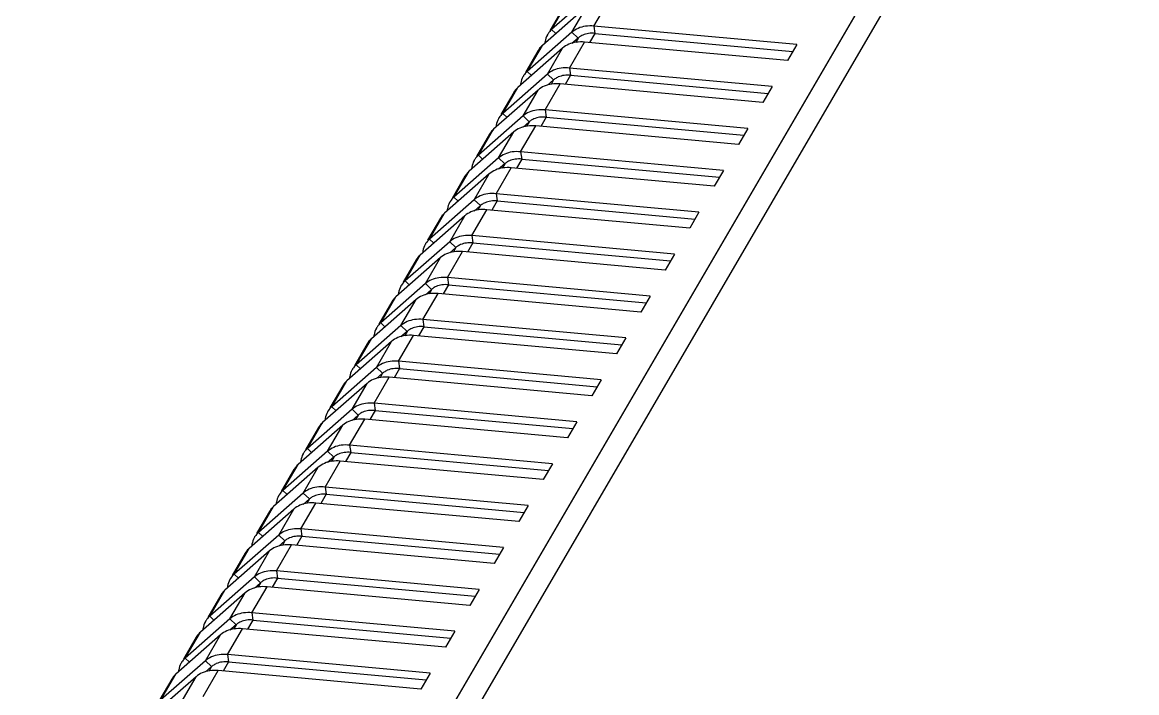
# Model space of a CAD drawing. Header units: millimetres. Extents: x 10368 to 13229, y -13270 to -11269.
# Drawn here: x 12204.8 to 12283.4, y -11731 to -11683.7 of the extents above; entities that cross this region are included whole.
import ezdxf

# ---------------------------------------------------------------- set-up
doc = ezdxf.new("R2010")
doc.units = ezdxf.units.MM

# ---------------------------------------------------------------- blocks, each defined once
blk = doc.blocks.new('u59')
at = {"color": 7, "linetype": 'Continuous'}
for p, q in [((-277.953, 620.019), (-359.397, 480.206)), ((-276.489, 619.38), (-357.654, 480.047)), ((-318.923, 582.712), (-322.072, 579.94)), ((-319.579, 581.586), (-322.728, 578.814)), ((-322.072, 579.94), (-321.006, 581.77)), ((-320.645, 579.755), (-319.579, 581.586)), ((-319.094, 580.182), (-318.027, 582.012)), ((-321.295, 581.421), (-322.206, 579.857)), ((-322.072, 579.94), (-321.773, 579.655)), ((-304.795, 578.875), (-319.094, 580.182)), ((-319.094, 580.182), (-319.018, 579.67)), ((-320.645, 579.755), (-323.794, 576.983)), ((-320.645, 579.755), (-320.211, 579.342)), ((-320.211, 579.342), (-320.644, 578.961)), ((-320.211, 579.342), (-320.393, 579.03)), ((-319.018, 579.67), (-319.395, 579.023)), ((-319.018, 579.67), (-305.074, 578.395)), ((-321.301, 578.629), (-324.451, 575.857)), ((-323.017, 578.464), (-323.928, 576.9)), ((-323.794, 576.983), (-322.728, 578.814)), ((-322.367, 576.799), (-321.301, 578.629)), ((-320.816, 577.225), (-319.75, 579.056)), ((-305.451, 577.748), (-319.75, 579.056)), ((-304.795, 578.875), (-305.451, 577.748)), ((-322.367, 576.799), (-325.517, 574.027)), ((-323.794, 576.983), (-323.495, 576.698)), ((-322.367, 576.799), (-321.934, 576.385)), ((-306.517, 575.918), (-320.816, 577.225)), ((-320.816, 577.225), (-320.74, 576.713)), ((-322.538, 574.269), (-321.472, 576.099)), ((-321.934, 576.385), (-322.366, 576.004)), ((-321.934, 576.385), (-322.115, 576.073)), ((-307.173, 574.792), (-321.472, 576.099)), ((-320.74, 576.713), (-321.117, 576.066)), ((-320.74, 576.713), (-306.796, 575.438)), ((-323.024, 575.672), (-326.173, 572.9)), ((-324.739, 575.507), (-325.65, 573.943)), ((-325.517, 574.027), (-324.451, 575.857)), ((-324.09, 573.842), (-323.024, 575.672)), ((-306.517, 575.918), (-307.173, 574.792)), ((-324.09, 573.842), (-327.239, 571.07)), ((-325.517, 574.027), (-325.217, 573.741)), ((-324.09, 573.842), (-323.656, 573.428)), ((-322.463, 573.756), (-322.839, 573.11)), ((-308.239, 572.961), (-322.538, 574.269)), ((-322.538, 574.269), (-322.463, 573.756)), ((-322.463, 573.756), (-308.519, 572.482)), ((-327.239, 571.07), (-326.173, 572.9)), ((-324.261, 571.312), (-323.194, 573.142)), ((-323.656, 573.428), (-324.088, 573.048)), ((-323.656, 573.428), (-323.838, 573.117)), ((-308.896, 571.835), (-323.194, 573.142)), ((-308.239, 572.961), (-308.896, 571.835)), ((-324.746, 572.715), (-327.895, 569.944)), ((-326.462, 572.551), (-327.373, 570.987)), ((-325.812, 570.885), (-324.746, 572.715)), ((-309.962, 570.005), (-324.261, 571.312)), ((-324.261, 571.312), (-324.185, 570.8)), ((-325.812, 570.885), (-328.961, 568.113)), ((-327.239, 571.07), (-326.94, 570.785)), ((-325.812, 570.885), (-325.378, 570.472)), ((-325.378, 570.472), (-325.811, 570.091)), ((-325.378, 570.472), (-325.56, 570.16)), ((-324.185, 570.8), (-324.562, 570.153)), ((-324.185, 570.8), (-310.241, 569.525)), ((-326.468, 569.759), (-329.618, 566.987)), ((-328.961, 568.113), (-327.895, 569.944)), ((-327.534, 567.929), (-326.468, 569.759)), ((-325.983, 568.355), (-324.917, 570.186)), ((-310.618, 568.878), (-324.917, 570.186)), ((-309.962, 570.005), (-310.618, 568.878)), ((-328.184, 569.594), (-329.095, 568.03)), ((-328.961, 568.113), (-328.662, 567.828)), ((-311.684, 567.048), (-325.983, 568.355)), ((-325.983, 568.355), (-325.907, 567.843)), ((-327.534, 567.929), (-330.684, 565.157)), ((-327.534, 567.929), (-327.101, 567.515)), ((-327.101, 567.515), (-327.533, 567.134)), ((-327.101, 567.515), (-327.282, 567.203)), ((-325.907, 567.843), (-326.284, 567.196)), ((-325.907, 567.843), (-311.963, 566.568)), ((-328.191, 566.802), (-331.34, 564.03)), ((-329.906, 566.637), (-330.817, 565.073)), ((-330.684, 565.157), (-329.618, 566.987)), ((-329.257, 564.972), (-328.191, 566.802)), ((-327.705, 565.399), (-326.639, 567.229)), ((-312.34, 565.921), (-326.639, 567.229)), ((-311.684, 567.048), (-312.34, 565.921)), ((-329.257, 564.972), (-332.406, 562.2)), ((-330.684, 565.157), (-330.384, 564.871)), ((-329.257, 564.972), (-328.823, 564.558)), ((-313.406, 564.091), (-327.705, 565.399)), ((-327.705, 565.399), (-327.63, 564.886)), ((-329.428, 562.442), (-328.362, 564.272)), ((-328.823, 564.558), (-329.255, 564.178)), ((-328.823, 564.558), (-329.005, 564.247)), ((-314.063, 562.965), (-328.362, 564.272)), ((-327.63, 564.886), (-328.006, 564.24)), ((-327.63, 564.886), (-313.686, 563.612)), ((-329.913, 563.845), (-333.062, 561.073)), ((-331.629, 563.68), (-332.54, 562.117)), ((-332.406, 562.2), (-331.34, 564.03)), ((-330.979, 562.015), (-329.913, 563.845)), ((-313.406, 564.091), (-314.063, 562.965)), ((-330.979, 562.015), (-334.128, 559.243)), ((-332.406, 562.2), (-332.107, 561.914)), ((-330.979, 562.015), (-330.545, 561.601)), ((-329.352, 561.93), (-329.729, 561.283)), ((-315.129, 561.135), (-329.428, 562.442)), ((-329.428, 562.442), (-329.352, 561.93)), ((-329.352, 561.93), (-315.408, 560.655)), ((-334.128, 559.243), (-333.062, 561.073)), ((-331.15, 559.485), (-330.084, 561.315)), ((-330.545, 561.601), (-330.978, 561.221)), ((-330.545, 561.601), (-330.727, 561.29)), ((-315.785, 560.008), (-330.084, 561.315)), ((-315.129, 561.135), (-315.785, 560.008)), ((-331.635, 560.889), (-334.785, 558.117)), ((-333.351, 560.724), (-334.262, 559.16)), ((-332.701, 559.058), (-331.635, 560.889)), ((-316.851, 558.178), (-331.15, 559.485)), ((-331.15, 559.485), (-331.074, 558.973)), ((-332.701, 559.058), (-335.851, 556.287)), ((-334.128, 559.243), (-333.829, 558.958)), ((-332.701, 559.058), (-332.268, 558.645)), ((-331.074, 558.973), (-331.451, 558.326)), ((-331.074, 558.973), (-317.13, 557.698)), ((-333.358, 557.932), (-336.507, 555.16)), ((-335.851, 556.287), (-334.785, 558.117)), ((-334.424, 556.102), (-333.358, 557.932)), ((-332.872, 556.529), (-331.806, 558.359)), ((-332.268, 558.645), (-332.7, 558.264)), ((-332.268, 558.645), (-332.449, 558.333)), ((-317.507, 557.051), (-331.806, 558.359)), ((-316.851, 558.178), (-317.507, 557.051)), ((-335.073, 557.767), (-335.984, 556.203)), ((-318.573, 555.221), (-332.872, 556.529)), ((-332.872, 556.529), (-332.797, 556.016)), ((-334.424, 556.102), (-337.573, 553.33)), ((-335.851, 556.287), (-335.551, 556.001)), ((-334.424, 556.102), (-333.99, 555.688)), ((-333.99, 555.688), (-334.422, 555.307)), ((-333.99, 555.688), (-334.172, 555.376)), ((-332.797, 556.016), (-333.173, 555.37)), ((-332.797, 556.016), (-318.853, 554.741)), ((-335.08, 554.975), (-338.229, 552.203)), ((-336.796, 554.81), (-337.707, 553.247)), ((-337.573, 553.33), (-336.507, 555.16)), ((-336.146, 553.145), (-335.08, 554.975)), ((-334.595, 553.572), (-333.529, 555.402)), ((-319.23, 554.095), (-333.529, 555.402)), ((-318.573, 555.221), (-319.23, 554.095)), ((-337.573, 553.33), (-337.274, 553.044)), ((-320.296, 552.264), (-334.595, 553.572)), ((-334.595, 553.572), (-334.519, 553.06)), ((-336.146, 553.145), (-339.295, 550.373)), ((-336.317, 550.615), (-335.251, 552.445)), ((-336.146, 553.145), (-335.712, 552.731)), ((-335.712, 552.731), (-336.145, 552.351)), ((-335.712, 552.731), (-335.894, 552.42)), ((-320.952, 551.138), (-335.251, 552.445)), ((-334.519, 553.06), (-334.896, 552.413)), ((-334.519, 553.06), (-320.575, 551.785)), ((-336.802, 552.019), (-339.952, 549.247)), ((-338.518, 551.854), (-339.429, 550.29)), ((-339.295, 550.373), (-338.229, 552.203)), ((-337.869, 550.188), (-336.802, 552.019)), ((-320.296, 552.264), (-320.952, 551.138)), ((-337.869, 550.188), (-341.018, 547.416)), ((-339.295, 550.373), (-338.996, 550.088)), ((-337.869, 550.188), (-337.435, 549.775)), ((-336.241, 550.103), (-336.618, 549.456)), ((-322.018, 549.308), (-336.317, 550.615)), ((-336.317, 550.615), (-336.241, 550.103)), ((-336.241, 550.103), (-322.298, 548.828)), ((-341.018, 547.416), (-339.952, 549.247)), ((-338.039, 547.658), (-336.973, 549.489)), ((-337.435, 549.775), (-337.867, 549.394)), ((-337.435, 549.775), (-337.616, 549.463)), ((-322.674, 548.181), (-336.973, 549.489)), ((-322.018, 549.308), (-322.674, 548.181)), ((-338.525, 549.062), (-341.674, 546.29)), ((-340.24, 548.897), (-341.151, 547.333)), ((-339.591, 547.232), (-338.525, 549.062)), ((-339.591, 547.232), (-342.74, 544.46)), ((-341.018, 547.416), (-340.719, 547.131)), ((-339.591, 547.232), (-339.157, 546.818)), ((-337.964, 547.146), (-338.34, 546.499)), ((-323.74, 546.351), (-338.039, 547.658)), ((-338.039, 547.658), (-337.964, 547.146)), ((-337.964, 547.146), (-324.02, 545.871)), ((-340.247, 546.105), (-343.396, 543.333)), ((-342.74, 544.46), (-341.674, 546.29)), ((-341.313, 544.275), (-340.247, 546.105)), ((-339.762, 544.702), (-338.696, 546.532)), ((-339.157, 546.818), (-339.59, 546.437)), ((-339.157, 546.818), (-339.339, 546.506)), ((-324.397, 545.225), (-338.696, 546.532)), ((-323.74, 546.351), (-324.397, 545.225)), ((-341.963, 545.94), (-342.874, 544.376)), ((-325.463, 543.394), (-339.762, 544.702)), ((-339.762, 544.702), (-339.686, 544.189)), ((-341.313, 544.275), (-344.462, 541.503)), ((-342.74, 544.46), (-342.441, 544.174)), ((-341.313, 544.275), (-340.879, 543.861)), ((-340.879, 543.861), (-341.312, 543.481)), ((-340.879, 543.861), (-341.061, 543.55)), ((-339.686, 544.189), (-340.063, 543.543)), ((-339.686, 544.189), (-325.742, 542.915)), ((-341.969, 543.148), (-345.119, 540.377)), ((-343.685, 542.984), (-344.596, 541.42)), ((-344.462, 541.503), (-343.396, 543.333)), ((-343.036, 541.318), (-341.969, 543.148)), ((-341.484, 541.745), (-340.418, 543.575)), ((-326.119, 542.268), (-340.418, 543.575)), ((-325.463, 543.394), (-326.119, 542.268)), ((-344.462, 541.503), (-344.163, 541.218)), ((-327.185, 540.438), (-341.484, 541.745)), ((-341.484, 541.745), (-341.408, 541.233)), ((-343.036, 541.318), (-346.185, 538.546)), ((-343.206, 538.788), (-342.14, 540.619)), ((-343.036, 541.318), (-342.602, 540.905)), ((-342.602, 540.905), (-343.034, 540.524)), ((-342.602, 540.905), (-342.783, 540.593)), ((-327.841, 539.311), (-342.14, 540.619)), ((-341.408, 541.233), (-341.785, 540.586)), ((-341.408, 541.233), (-327.465, 539.958)), ((-343.692, 540.192), (-346.841, 537.42)), ((-345.407, 540.027), (-346.318, 538.463)), ((-346.185, 538.546), (-345.119, 540.377)), ((-344.758, 538.362), (-343.692, 540.192)), ((-327.185, 540.438), (-327.841, 539.311)), ((-344.758, 538.362), (-347.907, 535.59)), ((-346.185, 538.546), (-345.886, 538.261)), ((-344.758, 538.362), (-344.324, 537.948)), ((-343.131, 538.276), (-343.507, 537.629)), ((-328.907, 537.481), (-343.206, 538.788)), ((-343.206, 538.788), (-343.131, 538.276)), ((-343.131, 538.276), (-329.187, 537.001)), ((-344.929, 535.832), (-343.863, 537.662)), ((-344.324, 537.948), (-344.757, 537.567)), ((-344.324, 537.948), (-344.506, 537.636)), ((-329.564, 536.354), (-343.863, 537.662)), ((-328.907, 537.481), (-329.564, 536.354)), ((-345.414, 537.235), (-348.563, 534.463)), ((-347.13, 537.07), (-348.041, 535.506)), ((-347.907, 535.59), (-346.841, 537.42)), ((-346.48, 535.405), (-345.414, 537.235)), ((-346.48, 535.405), (-349.63, 532.633)), ((-347.907, 535.59), (-347.608, 535.304)), ((-346.48, 535.405), (-346.046, 534.991)), ((-344.853, 535.319), (-345.23, 534.673)), ((-330.63, 534.524), (-344.929, 535.832)), ((-344.929, 535.832), (-344.853, 535.319)), ((-344.853, 535.319), (-330.909, 534.045)), ((-349.63, 532.633), (-348.563, 534.463)), ((-346.651, 532.875), (-345.585, 534.705)), ((-346.046, 534.991), (-346.479, 534.611)), ((-346.046, 534.991), (-346.228, 534.68)), ((-331.286, 533.398), (-345.585, 534.705)), ((-330.63, 534.524), (-331.286, 533.398)), ((-347.136, 534.278), (-350.286, 531.506)), ((-348.852, 534.113), (-349.763, 532.55)), ((-348.203, 532.448), (-347.136, 534.278))]:
    blk.add_line(p, q, dxfattribs=at)
for centre, radius, start, end in [((-321.126, 578.865), 1.432, 131.33148, 147.09618), ((-321.02, 578.855), 1.535, 170.62703, 175.11904), ((-321.174, 578.898), 1.374, 147.16522, 149.7243), ((-321.819, 577.764), 1.387, 144.23487, 149.7112), ((-321.779, 577.734), 1.437, 131.3482, 144.21601), ((-322.849, 575.908), 1.432, 131.33148, 147.09618), ((-322.742, 575.898), 1.535, 170.62703, 175.11904), ((-322.897, 575.941), 1.374, 147.16522, 149.7243), ((-323.542, 574.808), 1.387, 144.23487, 149.7112), ((-323.501, 574.778), 1.437, 131.3482, 144.21601), ((-324.619, 572.984), 1.374, 147.16522, 149.7243), ((-324.571, 572.951), 1.432, 131.33148, 147.09618), ((-325.223, 571.821), 1.437, 131.3482, 144.21601), ((-324.465, 572.941), 1.535, 170.62703, 175.11904), ((-325.264, 571.851), 1.387, 144.23487, 149.7112), ((-326.341, 570.028), 1.374, 147.16522, 149.7243), ((-326.293, 569.995), 1.432, 131.33148, 147.09618), ((-326.986, 568.894), 1.387, 144.23487, 149.7112), ((-326.946, 568.864), 1.437, 131.3482, 144.21601), ((-326.187, 569.985), 1.535, 170.62703, 175.11904), ((-328.016, 567.038), 1.432, 131.33148, 147.09618), ((-328.064, 567.071), 1.374, 147.16522, 149.7243), ((-328.709, 565.938), 1.387, 144.23487, 149.7112), ((-328.668, 565.908), 1.437, 131.3482, 144.21601), ((-327.909, 567.028), 1.535, 170.62703, 175.11904), ((-329.738, 564.081), 1.432, 131.33148, 147.09618), ((-329.632, 564.071), 1.535, 170.62703, 175.11904), ((-329.786, 564.114), 1.374, 147.16522, 149.7243), ((-330.431, 562.981), 1.387, 144.23487, 149.7112), ((-330.39, 562.951), 1.437, 131.3482, 144.21601), ((-331.509, 561.158), 1.374, 147.16522, 149.7243), ((-331.46, 561.125), 1.432, 131.33148, 147.09618), ((-332.113, 559.994), 1.437, 131.3482, 144.21601), ((-331.354, 561.114), 1.535, 170.62703, 175.11904), ((-332.153, 560.024), 1.387, 144.23487, 149.7112), ((-333.231, 558.201), 1.374, 147.16522, 149.7243), ((-333.183, 558.168), 1.432, 131.33148, 147.09618), ((-333.835, 557.038), 1.437, 131.3482, 144.21601), ((-333.076, 558.158), 1.535, 170.62703, 175.11904), ((-333.876, 557.068), 1.387, 144.23487, 149.7112), ((-334.953, 555.244), 1.374, 147.16522, 149.7243), ((-334.905, 555.211), 1.432, 131.33148, 147.09618), ((-335.598, 554.111), 1.387, 144.23487, 149.7112), ((-335.557, 554.081), 1.437, 131.3482, 144.21601), ((-334.799, 555.201), 1.535, 170.62703, 175.11904), ((-336.627, 552.254), 1.432, 131.33148, 147.09618), ((-336.521, 552.244), 1.535, 170.62703, 175.11904), ((-336.676, 552.288), 1.374, 147.16522, 149.7243), ((-337.32, 551.154), 1.387, 144.23487, 149.7112), ((-337.28, 551.124), 1.437, 131.3482, 144.21601), ((-338.398, 549.331), 1.374, 147.16522, 149.7243), ((-338.35, 549.298), 1.432, 131.33148, 147.09618), ((-339.002, 548.167), 1.437, 131.3482, 144.21601), ((-338.243, 549.288), 1.535, 170.62703, 175.11904), ((-339.043, 548.197), 1.387, 144.23487, 149.7112), ((-340.12, 546.374), 1.374, 147.16522, 149.7243), ((-340.072, 546.341), 1.432, 131.33148, 147.09618), ((-340.724, 545.211), 1.437, 131.3482, 144.21601), ((-339.966, 546.331), 1.535, 170.62703, 175.11904), ((-340.765, 545.241), 1.387, 144.23487, 149.7112), ((-341.843, 543.418), 1.374, 147.16522, 149.7243), ((-341.794, 543.384), 1.432, 131.33148, 147.09618), ((-342.487, 542.284), 1.387, 144.23487, 149.7112), ((-342.447, 542.254), 1.437, 131.3482, 144.21601), ((-341.688, 543.374), 1.535, 170.62703, 175.11904), ((-343.517, 540.428), 1.432, 131.33148, 147.09618), ((-343.41, 540.418), 1.535, 170.62703, 175.11904), ((-343.565, 540.461), 1.374, 147.16522, 149.7243), ((-344.21, 539.327), 1.387, 144.23487, 149.7112), ((-344.169, 539.297), 1.437, 131.3482, 144.21601), ((-345.287, 537.504), 1.374, 147.16522, 149.7243), ((-345.239, 537.471), 1.432, 131.33148, 147.09618), ((-345.133, 537.461), 1.535, 170.62703, 175.11904), ((-345.932, 536.371), 1.387, 144.23487, 149.7112), ((-345.891, 536.341), 1.437, 131.3482, 144.21601), ((-347.01, 534.547), 1.374, 147.16522, 149.7243), ((-346.961, 534.514), 1.432, 131.33148, 147.09618), ((-347.614, 533.384), 1.437, 131.3482, 144.21601), ((-346.855, 534.504), 1.535, 170.62703, 175.11904), ((-347.654, 533.414), 1.387, 144.23487, 149.7112)]:
    blk.add_arc(centre, radius, start, end, dxfattribs=at)
for points, start_tangent, end_tangent in [([(-319.094, 580.182), (-319.686, 580.17), (-320.215, 580.025), (-320.645, 579.755)], (-0.995846, 0.091048), (-0.750643, -0.660708)), ([(-322.361, 579.59), (-322.376, 579.564), (-322.534, 579.105)], (-0.504103, -0.863643), (-0.163234, -0.986587)), ([(-320.016, 579.481), (-320.211, 579.342)], (-0.866652, -0.498912), (-0.750643, -0.660708)), ([(-319.018, 579.67), (-319.474, 579.661), (-319.881, 579.549), (-320.016, 579.481)], (-0.995846, 0.091048), (-0.866652, -0.498912)), ([(-320.871, 578.898), (-321.301, 578.629)], (-0.917327, -0.398134), (-0.750643, -0.660708)), ([(-320.343, 579.044), (-320.871, 578.898)], (-0.990356, -0.138547), (-0.917327, -0.398134)), ([(-319.75, 579.056), (-320.343, 579.044)], (-0.995846, 0.091048), (-0.990356, -0.138547)), ([(-320.816, 577.225), (-321.409, 577.214), (-321.937, 577.068), (-322.367, 576.799)], (-0.995846, 0.091048), (-0.750643, -0.660708)), ([(-324.083, 576.634), (-324.098, 576.607), (-324.256, 576.148)], (-0.504103, -0.863643), (-0.163234, -0.986587)), ([(-322.065, 576.087), (-322.594, 575.942)], (-0.990356, -0.138547), (-0.917327, -0.398134)), ([(-321.472, 576.099), (-322.065, 576.087)], (-0.995846, 0.091048), (-0.990356, -0.138547)), ([(-321.738, 576.524), (-321.934, 576.385)], (-0.866652, -0.498912), (-0.750643, -0.660708)), ([(-320.74, 576.713), (-321.196, 576.704), (-321.603, 576.592), (-321.738, 576.524)], (-0.995846, 0.091048), (-0.866652, -0.498912)), ([(-322.594, 575.942), (-323.024, 575.672)], (-0.917327, -0.398134), (-0.750643, -0.660708)), ([(-325.805, 573.677), (-325.821, 573.65), (-325.979, 573.191)], (-0.504103, -0.863643), (-0.163234, -0.986587)), ([(-322.538, 574.269), (-323.131, 574.257), (-323.66, 574.112), (-324.09, 573.842)], (-0.995846, 0.091048), (-0.750643, -0.660708)), ([(-322.463, 573.756), (-322.919, 573.747), (-323.325, 573.636), (-323.461, 573.568)], (-0.995846, 0.091048), (-0.866652, -0.498912)), ([(-324.316, 572.985), (-324.746, 572.715)], (-0.917327, -0.398134), (-0.750643, -0.660708)), ([(-323.787, 573.13), (-324.316, 572.985)], (-0.990356, -0.138547), (-0.917327, -0.398134)), ([(-323.194, 573.142), (-323.787, 573.13)], (-0.995846, 0.091048), (-0.990356, -0.138547)), ([(-323.461, 573.568), (-323.656, 573.428)], (-0.866652, -0.498912), (-0.750643, -0.660708)), ([(-324.261, 571.312), (-324.854, 571.3), (-325.382, 571.155), (-325.812, 570.885)], (-0.995846, 0.091048), (-0.750643, -0.660708)), ([(-327.528, 570.72), (-327.543, 570.694), (-327.701, 570.234)], (-0.504103, -0.863643), (-0.163234, -0.986587)), ([(-325.183, 570.611), (-325.378, 570.472)], (-0.866652, -0.498912), (-0.750643, -0.660708)), ([(-324.185, 570.8), (-324.641, 570.791), (-325.048, 570.679), (-325.183, 570.611)], (-0.995846, 0.091048), (-0.866652, -0.498912)), ([(-326.038, 570.028), (-326.468, 569.759)], (-0.917327, -0.398134), (-0.750643, -0.660708)), ([(-325.51, 570.174), (-326.038, 570.028)], (-0.990356, -0.138547), (-0.917327, -0.398134)), ([(-324.917, 570.186), (-325.51, 570.174)], (-0.995846, 0.091048), (-0.990356, -0.138547)), ([(-325.983, 568.355), (-326.576, 568.344), (-327.104, 568.198), (-327.534, 567.929)], (-0.995846, 0.091048), (-0.750643, -0.660708)), ([(-329.25, 567.764), (-329.265, 567.737), (-329.423, 567.278)], (-0.504103, -0.863643), (-0.163234, -0.986587)), ([(-326.905, 567.654), (-327.101, 567.515)], (-0.866652, -0.498912), (-0.750643, -0.660708)), ([(-325.907, 567.843), (-326.363, 567.834), (-326.77, 567.722), (-326.905, 567.654)], (-0.995846, 0.091048), (-0.866652, -0.498912)), ([(-327.761, 567.072), (-328.191, 566.802)], (-0.917327, -0.398134), (-0.750643, -0.660708)), ([(-327.232, 567.217), (-327.761, 567.072)], (-0.990356, -0.138547), (-0.917327, -0.398134)), ([(-326.639, 567.229), (-327.232, 567.217)], (-0.995846, 0.091048), (-0.990356, -0.138547)), ([(-327.705, 565.399), (-328.298, 565.387), (-328.827, 565.241), (-329.257, 564.972)], (-0.995846, 0.091048), (-0.750643, -0.660708)), ([(-330.972, 564.807), (-330.988, 564.78), (-331.146, 564.321)], (-0.504103, -0.863643), (-0.163234, -0.986587)), ([(-328.954, 564.26), (-329.483, 564.115)], (-0.990356, -0.138547), (-0.917327, -0.398134)), ([(-328.362, 564.272), (-328.954, 564.26)], (-0.995846, 0.091048), (-0.990356, -0.138547)), ([(-328.628, 564.698), (-328.823, 564.558)], (-0.866652, -0.498912), (-0.750643, -0.660708)), ([(-327.63, 564.886), (-328.086, 564.877), (-328.492, 564.766), (-328.628, 564.698)], (-0.995846, 0.091048), (-0.866652, -0.498912)), ([(-329.483, 564.115), (-329.913, 563.845)], (-0.917327, -0.398134), (-0.750643, -0.660708)), ([(-332.695, 561.85), (-332.71, 561.823), (-332.868, 561.364)], (-0.504103, -0.863643), (-0.163234, -0.986587)), ([(-329.428, 562.442), (-330.021, 562.43), (-330.549, 562.285), (-330.979, 562.015)], (-0.995846, 0.091048), (-0.750643, -0.660708)), ([(-329.352, 561.93), (-329.808, 561.921), (-330.215, 561.809), (-330.35, 561.741)], (-0.995846, 0.091048), (-0.866652, -0.498912)), ([(-331.205, 561.158), (-331.635, 560.889)], (-0.917327, -0.398134), (-0.750643, -0.660708)), ([(-330.677, 561.304), (-331.205, 561.158)], (-0.990356, -0.138547), (-0.917327, -0.398134)), ([(-330.084, 561.315), (-330.677, 561.304)], (-0.995846, 0.091048), (-0.990356, -0.138547)), ([(-330.35, 561.741), (-330.545, 561.601)], (-0.866652, -0.498912), (-0.750643, -0.660708)), ([(-331.15, 559.485), (-331.743, 559.473), (-332.271, 559.328), (-332.701, 559.058)], (-0.995846, 0.091048), (-0.750643, -0.660708)), ([(-334.417, 558.894), (-334.432, 558.867), (-334.591, 558.408)], (-0.504103, -0.863643), (-0.163234, -0.986587)), ([(-332.072, 558.784), (-332.268, 558.645)], (-0.866652, -0.498912), (-0.750643, -0.660708)), ([(-331.074, 558.973), (-331.53, 558.964), (-331.937, 558.852), (-332.072, 558.784)], (-0.995846, 0.091048), (-0.866652, -0.498912)), ([(-332.928, 558.202), (-333.358, 557.932)], (-0.917327, -0.398134), (-0.750643, -0.660708)), ([(-332.399, 558.347), (-332.928, 558.202)], (-0.990356, -0.138547), (-0.917327, -0.398134)), ([(-331.806, 558.359), (-332.399, 558.347)], (-0.995846, 0.091048), (-0.990356, -0.138547)), ([(-332.872, 556.529), (-333.465, 556.517), (-333.994, 556.371), (-334.424, 556.102)], (-0.995846, 0.091048), (-0.750643, -0.660708)), ([(-336.139, 555.937), (-336.155, 555.91), (-336.313, 555.451)], (-0.504103, -0.863643), (-0.163234, -0.986587)), ([(-333.795, 555.827), (-333.99, 555.688)], (-0.866652, -0.498912), (-0.750643, -0.660708)), ([(-332.797, 556.016), (-333.253, 556.007), (-333.659, 555.895), (-333.795, 555.827)], (-0.995846, 0.091048), (-0.866652, -0.498912)), ([(-334.65, 555.245), (-335.08, 554.975)], (-0.917327, -0.398134), (-0.750643, -0.660708)), ([(-334.121, 555.39), (-334.65, 555.245)], (-0.990356, -0.138547), (-0.917327, -0.398134)), ([(-333.529, 555.402), (-334.121, 555.39)], (-0.995846, 0.091048), (-0.990356, -0.138547)), ([(-334.595, 553.572), (-335.188, 553.56), (-335.716, 553.415), (-336.146, 553.145)], (-0.995846, 0.091048), (-0.750643, -0.660708)), ([(-337.862, 552.98), (-337.877, 552.953), (-338.035, 552.494)], (-0.504103, -0.863643), (-0.163234, -0.986587)), ([(-335.844, 552.434), (-336.372, 552.288)], (-0.990356, -0.138547), (-0.917327, -0.398134)), ([(-335.251, 552.445), (-335.844, 552.434)], (-0.995846, 0.091048), (-0.990356, -0.138547)), ([(-335.517, 552.871), (-335.712, 552.731)], (-0.866652, -0.498912), (-0.750643, -0.660708)), ([(-334.519, 553.06), (-334.975, 553.051), (-335.382, 552.939), (-335.517, 552.871)], (-0.995846, 0.091048), (-0.866652, -0.498912)), ([(-336.372, 552.288), (-336.802, 552.019)], (-0.917327, -0.398134), (-0.750643, -0.660708)), ([(-336.317, 550.615), (-336.91, 550.603), (-337.438, 550.458), (-337.869, 550.188)], (-0.995846, 0.091048), (-0.750643, -0.660708)), ([(-336.241, 550.103), (-336.697, 550.094), (-337.104, 549.982), (-337.239, 549.914)], (-0.995846, 0.091048), (-0.866652, -0.498912)), ([(-339.584, 550.023), (-339.599, 549.997), (-339.758, 549.538)], (-0.504103, -0.863643), (-0.163234, -0.986587)), ([(-338.095, 549.331), (-338.525, 549.062)], (-0.917327, -0.398134), (-0.750643, -0.660708)), ([(-337.566, 549.477), (-338.095, 549.331)], (-0.990356, -0.138547), (-0.917327, -0.398134)), ([(-336.973, 549.489), (-337.566, 549.477)], (-0.995846, 0.091048), (-0.990356, -0.138547)), ([(-337.239, 549.914), (-337.435, 549.775)], (-0.866652, -0.498912), (-0.750643, -0.660708)), ([(-338.039, 547.658), (-338.632, 547.647), (-339.161, 547.501), (-339.591, 547.232)], (-0.995846, 0.091048), (-0.750643, -0.660708)), ([(-341.306, 547.067), (-341.322, 547.04), (-341.48, 546.581)], (-0.504103, -0.863643), (-0.163234, -0.986587)), ([(-338.962, 546.957), (-339.157, 546.818)], (-0.866652, -0.498912), (-0.750643, -0.660708)), ([(-337.964, 547.146), (-338.42, 547.137), (-338.826, 547.025), (-338.962, 546.957)], (-0.995846, 0.091048), (-0.866652, -0.498912)), ([(-339.817, 546.375), (-340.247, 546.105)], (-0.917327, -0.398134), (-0.750643, -0.660708)), ([(-339.288, 546.52), (-339.817, 546.375)], (-0.990356, -0.138547), (-0.917327, -0.398134)), ([(-338.696, 546.532), (-339.288, 546.52)], (-0.995846, 0.091048), (-0.990356, -0.138547)), ([(-339.762, 544.702), (-340.355, 544.69), (-340.883, 544.545), (-341.313, 544.275)], (-0.995846, 0.091048), (-0.750643, -0.660708)), ([(-343.029, 544.11), (-343.044, 544.083), (-343.202, 543.624)], (-0.504103, -0.863643), (-0.163234, -0.986587)), ([(-340.684, 544.001), (-340.879, 543.861)], (-0.866652, -0.498912), (-0.750643, -0.660708)), ([(-339.686, 544.189), (-340.142, 544.18), (-340.549, 544.069), (-340.684, 544.001)], (-0.995846, 0.091048), (-0.866652, -0.498912)), ([(-341.539, 543.418), (-341.969, 543.148)], (-0.917327, -0.398134), (-0.750643, -0.660708)), ([(-341.011, 543.563), (-341.539, 543.418)], (-0.990356, -0.138547), (-0.917327, -0.398134)), ([(-340.418, 543.575), (-341.011, 543.563)], (-0.995846, 0.091048), (-0.990356, -0.138547)), ([(-341.484, 541.745), (-342.077, 541.733), (-342.605, 541.588), (-343.036, 541.318)], (-0.995846, 0.091048), (-0.750643, -0.660708)), ([(-344.751, 541.153), (-344.766, 541.127), (-344.925, 540.668)], (-0.504103, -0.863643), (-0.163234, -0.986587)), ([(-342.733, 540.607), (-343.262, 540.461)], (-0.990356, -0.138547), (-0.917327, -0.398134)), ([(-342.14, 540.619), (-342.733, 540.607)], (-0.995846, 0.091048), (-0.990356, -0.138547)), ([(-342.406, 541.044), (-342.602, 540.905)], (-0.866652, -0.498912), (-0.750643, -0.660708)), ([(-341.408, 541.233), (-341.864, 541.224), (-342.271, 541.112), (-342.406, 541.044)], (-0.995846, 0.091048), (-0.866652, -0.498912)), ([(-343.262, 540.461), (-343.692, 540.192)], (-0.917327, -0.398134), (-0.750643, -0.660708)), ([(-343.206, 538.788), (-343.799, 538.777), (-344.328, 538.631), (-344.758, 538.362)], (-0.995846, 0.091048), (-0.750643, -0.660708)), ([(-343.131, 538.276), (-343.587, 538.267), (-343.993, 538.155), (-344.129, 538.087)], (-0.995846, 0.091048), (-0.866652, -0.498912)), ([(-346.474, 538.197), (-346.489, 538.17), (-346.647, 537.711)], (-0.504103, -0.863643), (-0.163234, -0.986587)), ([(-344.984, 537.505), (-345.414, 537.235)], (-0.917327, -0.398134), (-0.750643, -0.660708)), ([(-344.455, 537.65), (-344.984, 537.505)], (-0.990356, -0.138547), (-0.917327, -0.398134)), ([(-343.863, 537.662), (-344.455, 537.65)], (-0.995846, 0.091048), (-0.990356, -0.138547)), ([(-344.129, 538.087), (-344.324, 537.948)], (-0.866652, -0.498912), (-0.750643, -0.660708)), ([(-348.196, 535.24), (-348.211, 535.213), (-348.369, 534.754)], (-0.504103, -0.863643), (-0.163234, -0.986587)), ([(-344.929, 535.832), (-345.522, 535.82), (-346.05, 535.674), (-346.48, 535.405)], (-0.995846, 0.091048), (-0.750643, -0.660708)), ([(-345.851, 535.131), (-346.046, 534.991)], (-0.866652, -0.498912), (-0.750643, -0.660708)), ([(-344.853, 535.319), (-345.309, 535.31), (-345.716, 535.199), (-345.851, 535.131)], (-0.995846, 0.091048), (-0.866652, -0.498912)), ([(-346.706, 534.548), (-347.136, 534.278)], (-0.917327, -0.398134), (-0.750643, -0.660708)), ([(-346.178, 534.693), (-346.706, 534.548)], (-0.990356, -0.138547), (-0.917327, -0.398134)), ([(-345.585, 534.705), (-346.178, 534.693)], (-0.995846, 0.091048), (-0.990356, -0.138547))]:
    blk.add_spline(points, degree=3, dxfattribs=dict(at, start_tangent=start_tangent, end_tangent=end_tangent))

msp = doc.modelspace()

# ---------------------------------------------------------------- block references
msp.add_blockref('u59', (12564.199, -12264.161))

doc.saveas('drawing.dxf')
